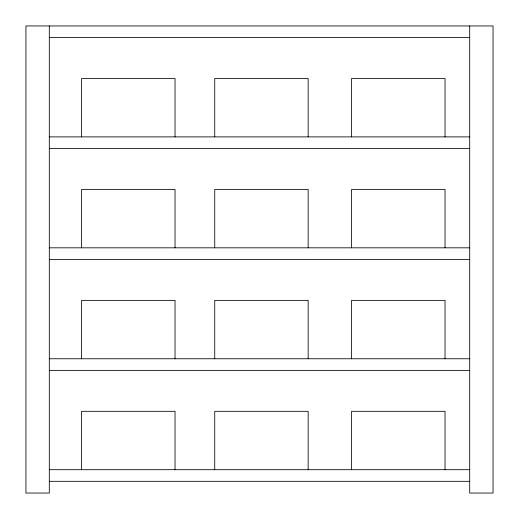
<?xml version="1.0" encoding="UTF-8"?>
<svg xmlns="http://www.w3.org/2000/svg" width="519" height="519" viewBox="0 0 519 519"><rect width="100%" height="100%" fill="white"/><g stroke="black" fill="none" stroke-linecap="round" stroke-linejoin="round"><path stroke-width="0.78" d="M49.305 37.569L469.695 37.569M49.305 136.886L469.695 136.886M49.305 148.505L469.695 148.505M49.305 247.823L469.695 247.823M49.305 259.442L469.695 259.442M49.305 358.759L469.695 358.759M49.305 370.378L469.695 370.378M49.305 469.695L469.695 469.695M49.305 481.314L469.695 481.314M469.695 25.95L469.695 493.05L493.05 493.05L493.05 25.95L25.95 25.95L25.95 493.05L49.305 493.05L49.305 25.95M445.03 136.886L445.03 78.499L351.61 78.499L351.61 136.886M445.03 247.823L445.03 189.435L351.61 189.435L351.61 247.823M445.03 358.759L445.03 300.371L351.61 300.371L351.61 358.759M445.03 469.695L445.03 411.308L351.61 411.308L351.61 469.695M308.156 136.886L308.156 78.499L214.736 78.499L214.736 136.886M308.156 247.823L308.156 189.435L214.736 189.435L214.736 247.823M308.156 358.759L308.156 300.371L214.736 300.371L214.736 358.759M308.156 469.695L308.156 411.308L214.736 411.308L214.736 469.695M175.033 136.886L175.033 78.499L81.613 78.499L81.613 136.886M175.033 247.823L175.033 189.435L81.613 189.435L81.613 247.823M175.033 358.759L175.033 300.371L81.613 300.371L81.613 358.759M175.033 469.695L175.033 411.308L81.613 411.308L81.613 469.695"/></g></svg>
